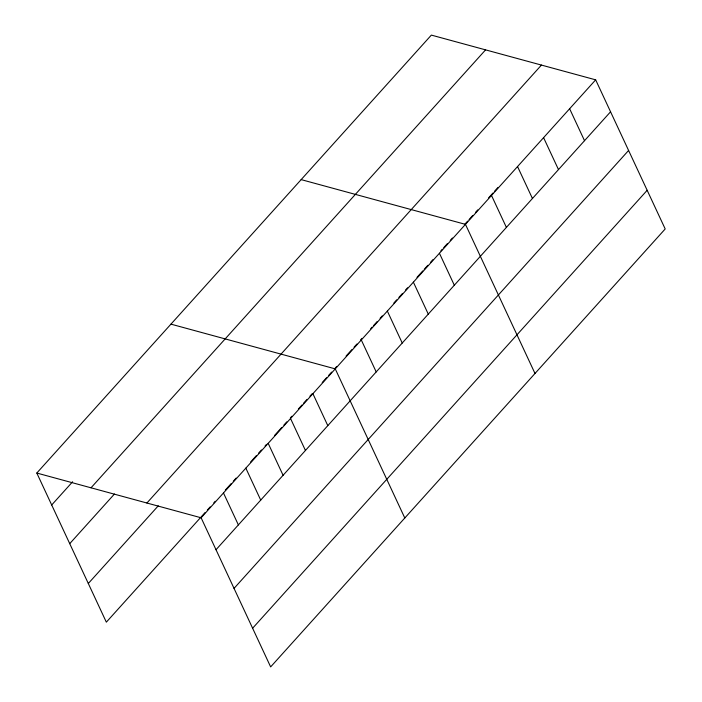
<?xml version="1.0" encoding="UTF-8"?>
<svg xmlns="http://www.w3.org/2000/svg" width="702" height="702" viewBox="0 0 702 702"><rect width="100%" height="100%" fill="white"/><g stroke="black" fill="none" stroke-linecap="round" stroke-linejoin="round"><path stroke-width="1.05" d="M36.802 473.043L431.353 35.1L595.665 79.844L665.198 228.957L270.647 666.9L201.114 517.778L36.802 473.043L106.335 622.156L205.142 512.486M51.694 504.984L72.613 481.765M91.023 487.802L485.573 49.868M69.726 543.655L114.444 494.015M146.893 503.018L541.444 65.075M88.303 583.494L158.266 505.835M207.309 510.082L210.188 506.879M213.794 502.878L215.242 501.281M225.333 490.066L231.107 483.669M233.266 481.265L236.153 478.062M250.605 462.021L256.397 455.598M258.564 453.185L261.46 449.973M265.075 445.963L266.523 444.357M274.482 435.521L281.713 427.492M283.88 425.087L286.776 421.876M290.391 417.857L291.839 416.251M298.35 409.029L301.965 405.01M303.413 403.404L307.028 399.394M309.924 396.182L312.092 393.769M322.218 382.529L326.562 377.711M328.729 375.307L331.625 372.095M335.24 368.076L336.688 366.47M346.086 356.037L351.877 349.614M354.045 347.2L356.941 343.998M360.556 339.979L362.004 338.373M370.682 328.738L372.13 327.132M373.578 325.526L377.193 321.516M380.089 318.304L382.257 315.891M393.831 303.045L396.727 299.833M398.894 297.429L402.509 293.41M405.405 290.198L407.572 287.794M416.979 277.351L422.762 270.928M424.21 269.322L427.825 265.312M430.721 262.1L432.888 259.687M440.847 250.86L442.295 249.254M443.743 247.648L447.358 243.629M450.254 240.417L452.421 238.013M464.715 224.359L467.611 221.148M469.059 219.542L472.674 215.532M475.57 212.32L477.737 209.907M488.592 197.867L492.927 193.05M494.375 191.444L497.99 187.434M201.114 517.778L595.665 79.844M216.014 549.727L610.564 111.785M234.038 588.39L628.597 150.456M252.615 628.229L647.174 190.295M301.149 179.615L465.461 224.359L535.003 373.482M170.946 324.14L335.258 368.883L404.8 517.997M569.629 108.749L584.52 140.69M543.585 137.653L558.485 169.594M517.541 166.558L532.441 198.499M491.505 195.454L506.396 227.404M439.426 253.264L454.317 285.214M413.381 282.169L428.281 314.119M387.346 311.074L402.237 343.024M361.302 339.979L376.202 371.92M312.908 393.699L327.799 425.64M290.549 418.515L305.44 450.465M268.19 443.331L283.082 475.28M245.832 468.146L260.723 500.096M223.473 492.962L238.373 524.912"/></g></svg>
